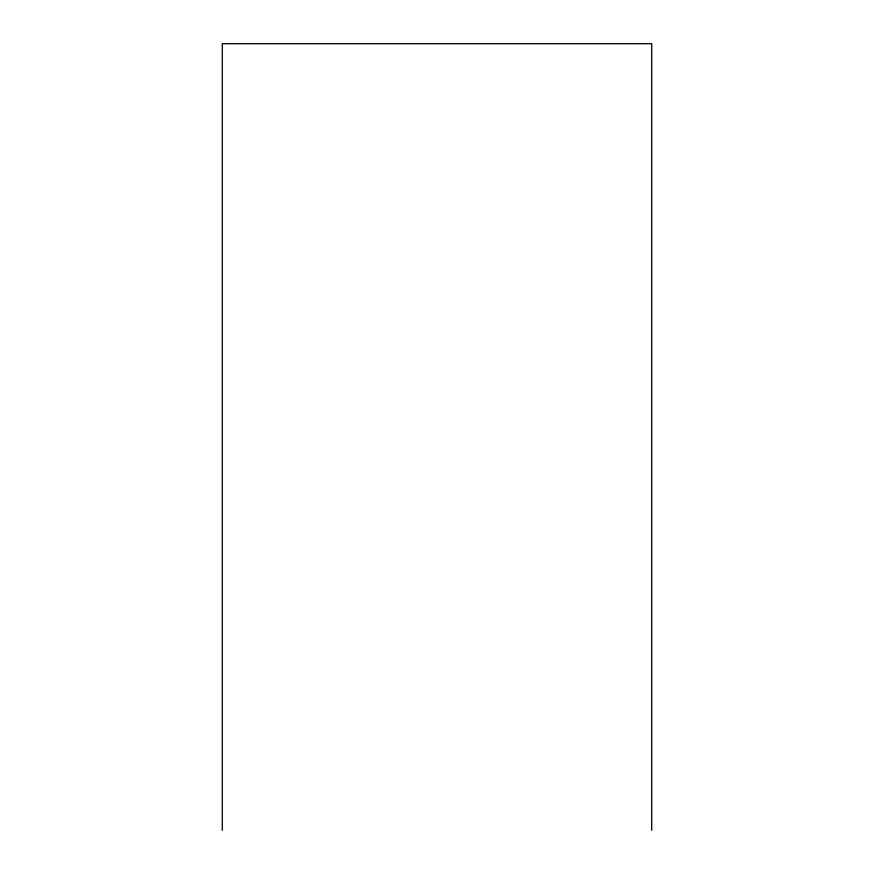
<?xml version="1.0" encoding="UTF-8"?>
<svg xmlns="http://www.w3.org/2000/svg" width="874" height="874" viewBox="0 0 874 874"><rect width="100%" height="100%" fill="white"/><g stroke="black" fill="none" stroke-linecap="round" stroke-linejoin="round"><path stroke-width="1.31" d="M651.709 830.3L651.709 43.7L222.291 43.7L222.291 830.3"/></g></svg>
